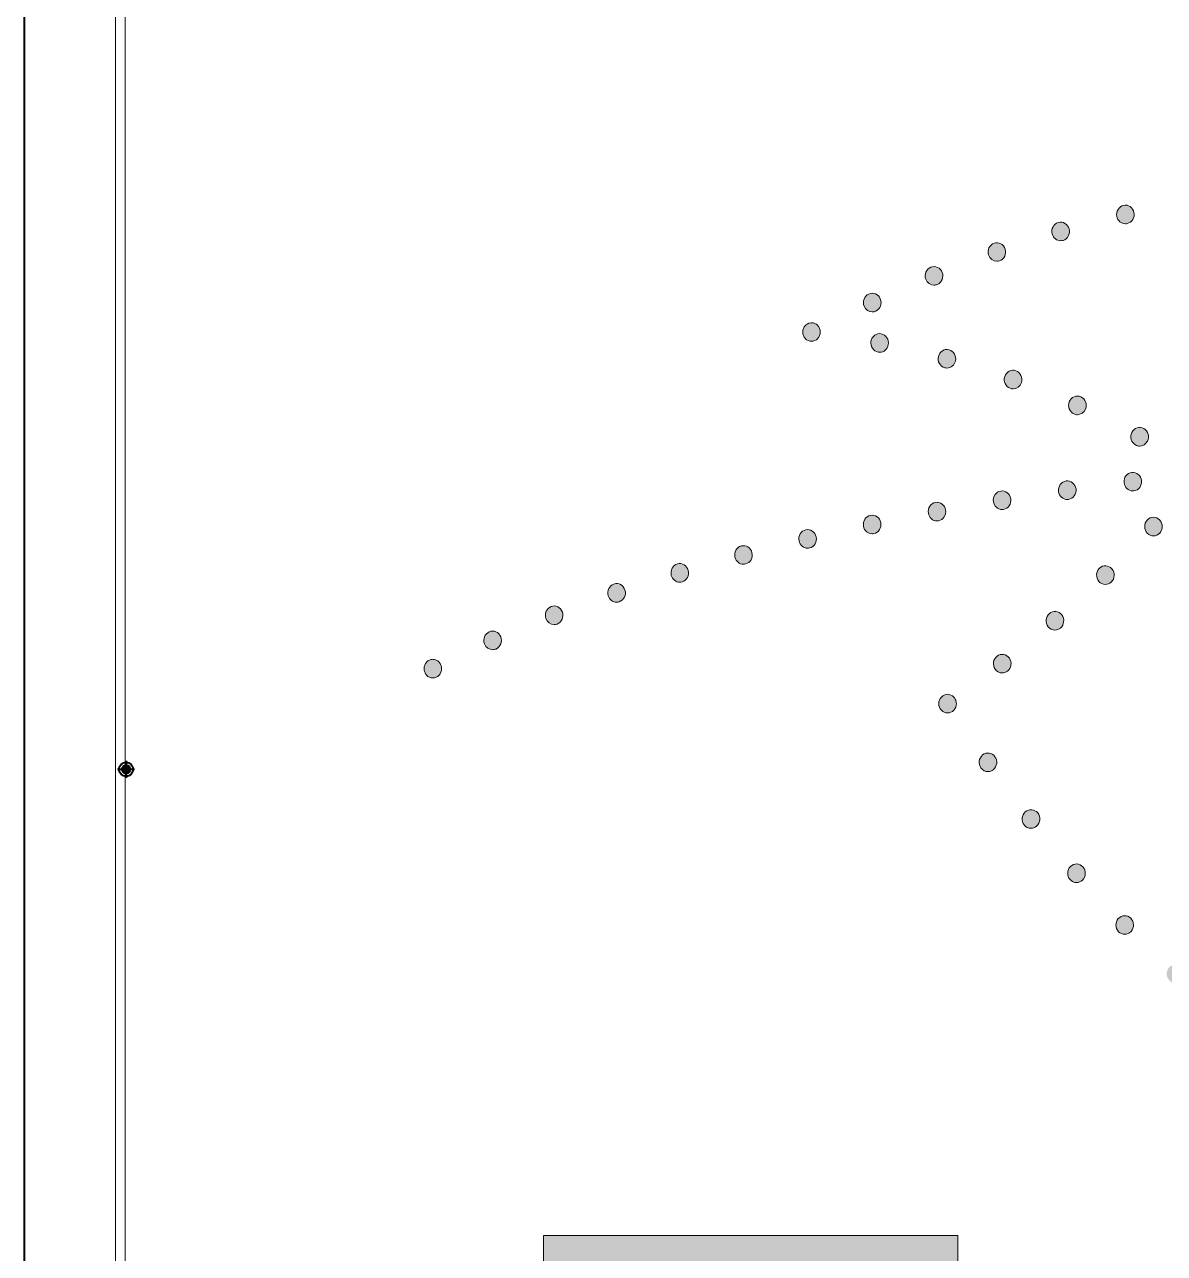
# Model space of a CAD drawing. Header units: millimetres. Extents: x -23 to 921, y -166 to 800.
# Drawn here: x -22.8 to 263.2, y 182.9 to 491.3 of the extents above; entities that cross this region are included whole.
import ezdxf

# ---------------------------------------------------------------- set-up
doc = ezdxf.new("R2010")
doc.units = ezdxf.units.MM
doc.header["$MEASUREMENT"] = 0
doc.layers.add('Layer 1', color=7, linetype='Continuous', lineweight=0)

# ---------------------------------------------------------------- blocks, each defined once
blk = doc.blocks.new('Block_0')
at = {"layer": 'Layer 1', "true_color": 0x1d1d1b, "transparency": 33554687}
h = blk.add_hatch(color=250, dxfattribs=at)
h.dxf.hatch_style = 2
edge = h.paths.add_edge_path()
edge.add_spline(control_points=[(301.04, 450.05), (301.01, 451.34), (301.98, 452.41), (303.2, 452.43), (304.42, 452.46), (305.43, 451.44), (305.45, 450.15), (305.48, 448.86), (304.51, 447.8), (303.29, 447.77), (303.29, 447.77), (303.25, 447.77), (303.25, 447.77), (302.05, 447.77), (301.07, 448.78), (301.04, 450.05)], knot_values=[0, 0, 0, 0, 1, 1, 1, 2, 2, 2, 3, 3, 3, 4, 4, 4, 5, 5, 5, 5], degree=3, periodic=0)
edge.add_line((301.04, 450.05), (301.04, 450.05))
edge = h.paths.add_edge_path()
edge.add_spline(control_points=[(319.87, 447.48), (318.65, 447.55), (317.72, 448.65), (317.79, 449.94), (317.85, 451.23), (318.89, 452.21), (320.11, 452.14), (321.33, 452.07), (322.26, 450.97), (322.19, 449.69), (322.13, 448.45), (321.15, 447.48), (319.99, 447.48), (319.95, 447.48), (319.91, 447.48), (319.87, 447.48)], knot_values=[0, 0, 0, 0, 1, 1, 1, 2, 2, 2, 3, 3, 3, 4, 4, 4, 5, 5, 5, 5], degree=3, periodic=0)
edge.add_line((319.87, 447.48), (319.87, 447.48))
edge = h.paths.add_edge_path()
edge.add_spline(control_points=[(284.33, 448.89), (284.22, 450.17), (285.11, 451.31), (286.33, 451.42), (287.54, 451.54), (288.61, 450.6), (288.72, 449.32), (288.84, 448.03), (287.94, 446.9), (286.73, 446.78), (286.66, 446.78), (286.59, 446.77), (286.53, 446.77), (285.4, 446.77), (284.43, 447.68), (284.33, 448.89)], knot_values=[0, 0, 0, 0, 1, 1, 1, 2, 2, 2, 3, 3, 3, 4, 4, 4, 5, 5, 5, 5], degree=3, periodic=0)
edge.add_line((284.33, 448.89), (284.33, 448.89))
edge = h.paths.add_edge_path()
edge.add_spline(control_points=[(336.36, 445.85), (335.16, 446.02), (334.31, 447.19), (334.47, 448.47), (334.64, 449.75), (335.75, 450.64), (336.95, 450.47), (338.16, 450.29), (339.01, 449.12), (338.85, 447.84), (338.7, 446.67), (337.75, 445.82), (336.66, 445.82), (336.56, 445.82), (336.46, 445.83), (336.36, 445.85)], knot_values=[0, 0, 0, 0, 1, 1, 1, 2, 2, 2, 3, 3, 3, 4, 4, 4, 5, 5, 5, 5], degree=3, periodic=0)
edge.add_line((336.36, 445.85), (336.36, 445.85))
edge = h.paths.add_edge_path()
edge.add_spline(control_points=[(267.73, 446.55), (267.54, 447.83), (268.36, 449.02), (269.56, 449.22), (270.77, 449.42), (271.9, 448.55), (272.09, 447.28), (272.28, 446.01), (271.46, 444.81), (270.25, 444.61), (270.13, 444.59), (270.02, 444.59), (269.9, 444.59), (268.84, 444.59), (267.9, 445.41), (267.73, 446.55)], knot_values=[0, 0, 0, 0, 1, 1, 1, 2, 2, 2, 3, 3, 3, 4, 4, 4, 5, 5, 5, 5], degree=3, periodic=0)
edge.add_line((267.73, 446.55), (267.73, 446.55))
edge = h.paths.add_edge_path()
edge.add_spline(control_points=[(352.66, 442.78), (351.48, 443.06), (350.72, 444.3), (350.99, 445.56), (351.25, 446.82), (352.43, 447.61), (353.62, 447.33), (354.82, 447.05), (355.56, 445.8), (355.3, 444.54), (355.07, 443.46), (354.16, 442.72), (353.15, 442.72), (352.99, 442.72), (352.83, 442.74), (352.66, 442.78)], knot_values=[0, 0, 0, 0, 1, 1, 1, 2, 2, 2, 3, 3, 3, 4, 4, 4, 5, 5, 5, 5], degree=3, periodic=0)
edge.add_line((352.66, 442.78), (352.66, 442.78))
edge = h.paths.add_edge_path()
edge.add_spline(control_points=[(251.29, 443.14), (251.03, 444.4), (251.79, 445.65), (252.98, 445.92), (254.17, 446.2), (255.34, 445.4), (255.6, 444.14), (255.87, 442.88), (255.11, 441.64), (253.92, 441.36), (253.76, 441.33), (253.61, 441.31), (253.45, 441.31), (252.43, 441.31), (251.52, 442.06), (251.29, 443.14)], knot_values=[0, 0, 0, 0, 1, 1, 1, 2, 2, 2, 3, 3, 3, 4, 4, 4, 5, 5, 5, 5], degree=3, periodic=0)
edge.add_line((251.29, 443.14), (251.29, 443.14))
edge = h.paths.add_edge_path()
edge.add_spline(control_points=[(368.64, 438.22), (367.48, 438.61), (366.84, 439.92), (367.21, 441.15), (367.58, 442.38), (368.82, 443.05), (369.98, 442.67), (371.14, 442.27), (371.78, 440.96), (371.41, 439.73), (371.11, 438.74), (370.25, 438.11), (369.31, 438.11), (369.09, 438.11), (368.86, 438.15), (368.64, 438.22)], knot_values=[0, 0, 0, 0, 1, 1, 1, 2, 2, 2, 3, 3, 3, 4, 4, 4, 5, 5, 5, 5], degree=3, periodic=0)
edge.add_line((368.64, 438.22), (368.64, 438.22))
edge = h.paths.add_edge_path()
edge.add_spline(control_points=[(235.07, 438.75), (234.75, 439.99), (235.43, 441.28), (236.61, 441.62), (237.78, 441.97), (239, 441.24), (239.32, 440), (239.65, 438.76), (238.96, 437.47), (237.79, 437.13), (237.59, 437.07), (237.39, 437.04), (237.2, 437.04), (236.23, 437.04), (235.34, 437.72), (235.07, 438.75)], knot_values=[0, 0, 0, 0, 1, 1, 1, 2, 2, 2, 3, 3, 3, 4, 4, 4, 5, 5, 5, 5], degree=3, periodic=0)
edge.add_line((235.07, 438.75), (235.07, 438.75))
edge = h.paths.add_edge_path()
edge.add_spline(control_points=[(384.15, 432.14), (383.03, 432.65), (382.5, 434.02), (382.98, 435.2), (383.46, 436.39), (384.75, 436.94), (385.88, 436.43), (387, 435.93), (387.52, 434.56), (387.04, 433.38), (386.68, 432.49), (385.87, 431.96), (385.01, 431.96), (384.72, 431.96), (384.43, 432.02), (384.15, 432.14)], knot_values=[0, 0, 0, 0, 1, 1, 1, 2, 2, 2, 3, 3, 3, 4, 4, 4, 5, 5, 5, 5], degree=3, periodic=0)
edge.add_line((384.15, 432.14), (384.15, 432.14))
edge = h.paths.add_edge_path()
edge.add_spline(control_points=[(219.08, 433.48), (218.7, 434.7), (219.32, 436.02), (220.48, 436.42), (221.64, 436.83), (222.89, 436.17), (223.27, 434.95), (223.66, 433.72), (223.03, 432.4), (221.88, 432), (221.64, 431.92), (221.41, 431.88), (221.18, 431.88), (220.25, 431.88), (219.39, 432.5), (219.08, 433.48)], knot_values=[0, 0, 0, 0, 1, 1, 1, 2, 2, 2, 3, 3, 3, 4, 4, 4, 5, 5, 5, 5], degree=3, periodic=0)
edge.add_line((219.08, 433.48), (219.08, 433.48))
edge = h.paths.add_edge_path()
edge.add_spline(control_points=[(203.35, 427.39), (202.92, 428.6), (203.48, 429.95), (204.62, 430.41), (205.76, 430.87), (207.04, 430.27), (207.47, 429.07), (207.91, 427.87), (207.34, 426.52), (206.21, 426.06), (205.95, 425.95), (205.68, 425.9), (205.42, 425.9), (204.53, 425.9), (203.69, 426.47), (203.35, 427.39)], knot_values=[0, 0, 0, 0, 1, 1, 1, 2, 2, 2, 3, 3, 3, 4, 4, 4, 5, 5, 5, 5], degree=3, periodic=0)
edge.add_line((203.35, 427.39), (203.35, 427.39))
edge = h.paths.add_edge_path()
edge.add_spline(control_points=[(399.02, 424.52), (397.95, 425.14), (397.56, 426.56), (398.14, 427.69), (398.73, 428.82), (400.07, 429.23), (401.14, 428.61), (402.21, 427.99), (402.6, 426.57), (402.01, 425.44), (401.61, 424.67), (400.86, 424.23), (400.08, 424.23), (399.72, 424.23), (399.35, 424.33), (399.02, 424.52)], knot_values=[0, 0, 0, 0, 1, 1, 1, 2, 2, 2, 3, 3, 3, 4, 4, 4, 5, 5, 5, 5], degree=3, periodic=0)
edge.add_line((399.02, 424.52), (399.02, 424.52))
edge = h.paths.add_edge_path()
edge.add_spline(control_points=[(187.89, 420.59), (187.41, 421.77), (187.92, 423.15), (189.04, 423.66), (190.16, 424.17), (191.46, 423.63), (191.94, 422.45), (192.43, 421.27), (191.91, 419.9), (190.8, 419.38), (190.51, 419.25), (190.21, 419.19), (189.92, 419.19), (189.07, 419.19), (188.26, 419.71), (187.89, 420.59)], knot_values=[0, 0, 0, 0, 1, 1, 1, 2, 2, 2, 3, 3, 3, 4, 4, 4, 5, 5, 5, 5], degree=3, periodic=0)
edge.add_line((187.89, 420.59), (187.89, 420.59))
edge = h.paths.add_edge_path()
edge.add_spline(control_points=[(413.03, 415.31), (412.03, 416.06), (411.79, 417.51), (412.5, 418.56), (413.2, 419.62), (414.57, 419.87), (415.57, 419.13), (416.57, 418.39), (416.81, 416.93), (416.1, 415.88), (415.67, 415.23), (414.99, 414.89), (414.3, 414.89), (413.86, 414.89), (413.42, 415.03), (413.03, 415.31)], knot_values=[0, 0, 0, 0, 1, 1, 1, 2, 2, 2, 3, 3, 3, 4, 4, 4, 5, 5, 5, 5], degree=3, periodic=0)
edge.add_line((413.03, 415.31), (413.03, 415.31))
h = blk.add_hatch(color=250, dxfattribs=at)
h.dxf.hatch_style = 2
edge = h.paths.add_edge_path()
edge.add_spline(control_points=[(174.67, 411.81), (174.09, 411.81), (173.52, 412.06), (173.11, 412.49), (173.01, 412.6), (172.92, 412.72), (172.84, 412.85), (172.76, 412.97), (172.69, 413.11), (172.64, 413.25), (172.58, 413.39), (172.54, 413.53), (172.51, 413.68), (172.48, 413.83), (172.47, 413.99), (172.47, 414.14), (172.47, 414.29), (172.48, 414.44), (172.51, 414.6), (172.54, 414.74), (172.58, 414.89), (172.64, 415.03), (172.69, 415.17), (172.76, 415.31), (172.84, 415.43), (172.92, 415.56), (173.01, 415.68), (173.11, 415.79), (173.63, 416.33), (174.39, 416.58), (175.1, 416.43), (175.25, 416.4), (175.38, 416.35), (175.52, 416.29), (175.65, 416.24), (175.78, 416.16), (175.9, 416.08), (176.02, 415.99), (176.13, 415.89), (176.23, 415.79), (176.34, 415.68), (176.43, 415.56), (176.51, 415.43), (176.59, 415.31), (176.66, 415.17), (176.71, 415.03), (176.77, 414.89), (176.81, 414.74), (176.84, 414.6), (176.87, 414.44), (176.88, 414.29), (176.88, 414.14), (176.88, 413.99), (176.87, 413.83), (176.84, 413.68), (176.81, 413.53), (176.77, 413.39), (176.71, 413.25), (176.66, 413.11), (176.59, 412.97), (176.51, 412.85), (176.43, 412.72), (176.34, 412.6), (176.23, 412.49), (175.82, 412.06), (175.25, 411.81), (174.67, 411.81)], knot_values=[0, 0, 0, 0, 1, 1, 1, 2, 2, 2, 3, 3, 3, 4, 4, 4, 5, 5, 5, 6, 6, 6, 7, 7, 7, 8, 8, 8, 9, 9, 9, 10, 10, 10, 11, 11, 11, 12, 12, 12, 13, 13, 13, 14, 14, 14, 15, 15, 15, 16, 16, 16, 17, 17, 17, 18, 18, 18, 19, 19, 19, 20, 20, 20, 21, 21, 21, 22, 22, 22, 22], degree=3, periodic=0)
edge.add_line((174.67, 411.81), (174.67, 411.81))
h = blk.add_hatch(color=250, dxfattribs=at)
h.dxf.hatch_style = 2
edge = h.paths.add_edge_path()
edge.add_spline(control_points=[(191.37, 409.1), (190.17, 409.34), (189.38, 410.55), (189.6, 411.82), (189.83, 413.08), (190.98, 413.92), (192.18, 413.69), (193.38, 413.45), (194.17, 412.23), (193.94, 410.96), (193.75, 409.84), (192.82, 409.06), (191.78, 409.06), (191.64, 409.06), (191.5, 409.07), (191.37, 409.1)], knot_values=[0, 0, 0, 0, 1, 1, 1, 2, 2, 2, 3, 3, 3, 4, 4, 4, 5, 5, 5, 5], degree=3, periodic=0)
edge.add_line((191.37, 409.1), (191.37, 409.1))
edge = h.paths.add_edge_path()
edge.add_spline(control_points=[(208.11, 405.17), (206.93, 405.49), (206.22, 406.77), (206.52, 408.01), (206.83, 409.26), (208.03, 410.01), (209.21, 409.69), (210.39, 409.36), (211.1, 408.09), (210.79, 406.84), (210.54, 405.79), (209.64, 405.1), (208.66, 405.1), (208.48, 405.1), (208.29, 405.12), (208.11, 405.17)], knot_values=[0, 0, 0, 0, 1, 1, 1, 2, 2, 2, 3, 3, 3, 4, 4, 4, 5, 5, 5, 5], degree=3, periodic=0)
edge.add_line((208.11, 405.17), (208.11, 405.17))
edge = h.paths.add_edge_path()
edge.add_spline(control_points=[(224.53, 400.01), (223.38, 400.42), (222.76, 401.75), (223.15, 402.97), (223.54, 404.19), (224.79, 404.84), (225.94, 404.43), (227.1, 404.02), (227.72, 402.7), (227.33, 401.48), (227.02, 400.5), (226.16, 399.89), (225.24, 399.89), (225, 399.89), (224.77, 399.93), (224.53, 400.01)], knot_values=[0, 0, 0, 0, 1, 1, 1, 2, 2, 2, 3, 3, 3, 4, 4, 4, 5, 5, 5, 5], degree=3, periodic=0)
edge.add_line((224.53, 400.01), (224.53, 400.01))
edge = h.paths.add_edge_path()
edge.add_spline(control_points=[(240.54, 393.58), (239.42, 394.08), (238.9, 395.45), (239.37, 396.64), (239.85, 397.82), (241.15, 398.37), (242.27, 397.87), (243.39, 397.36), (243.91, 395.99), (243.44, 394.81), (243.08, 393.92), (242.26, 393.39), (241.4, 393.39), (241.12, 393.39), (240.82, 393.45), (240.54, 393.58)], knot_values=[0, 0, 0, 0, 1, 1, 1, 2, 2, 2, 3, 3, 3, 4, 4, 4, 5, 5, 5, 5], degree=3, periodic=0)
edge.add_line((240.54, 393.58), (240.54, 393.58))
edge = h.paths.add_edge_path()
edge.add_spline(control_points=[(255.98, 385.8), (254.9, 386.4), (254.49, 387.82), (255.07, 388.95), (255.64, 390.09), (256.98, 390.52), (258.06, 389.91), (259.13, 389.31), (259.54, 387.89), (258.97, 386.76), (258.57, 385.97), (257.8, 385.52), (257.01, 385.52), (256.66, 385.52), (256.31, 385.61), (255.98, 385.8)], knot_values=[0, 0, 0, 0, 1, 1, 1, 2, 2, 2, 3, 3, 3, 4, 4, 4, 5, 5, 5, 5], degree=3, periodic=0)
edge.add_line((255.98, 385.8), (255.98, 385.8))
h = blk.add_hatch(color=250, dxfattribs=at)
h.dxf.hatch_style = 2
edge = h.paths.add_edge_path()
edge.add_spline(control_points=[(253.11, 376.34), (252.97, 377.62), (253.84, 378.77), (255.06, 378.92), (256.27, 379.06), (257.36, 378.14), (257.5, 376.86), (257.63, 375.58), (256.76, 374.43), (255.55, 374.28), (255.47, 374.27), (255.38, 374.27), (255.3, 374.27), (254.19, 374.27), (253.24, 375.15), (253.11, 376.34)], knot_values=[0, 0, 0, 0, 1, 1, 1, 2, 2, 2, 3, 3, 3, 4, 4, 4, 5, 5, 5, 5], degree=3, periodic=0)
edge.add_line((253.11, 376.34), (253.11, 376.34))
edge = h.paths.add_edge_path()
edge.add_spline(control_points=[(236.68, 374.14), (236.52, 375.41), (237.37, 376.59), (238.58, 376.76), (239.78, 376.93), (240.89, 376.03), (241.06, 374.76), (241.22, 373.48), (240.37, 372.31), (239.17, 372.13), (239.07, 372.12), (238.97, 372.11), (238.87, 372.11), (237.78, 372.11), (236.84, 372.96), (236.68, 374.14)], knot_values=[0, 0, 0, 0, 1, 1, 1, 2, 2, 2, 3, 3, 3, 4, 4, 4, 5, 5, 5, 5], degree=3, periodic=0)
edge.add_line((236.68, 374.14), (236.68, 374.14))
edge = h.paths.add_edge_path()
edge.add_spline(control_points=[(220.31, 371.58), (220.12, 372.85), (220.94, 374.04), (222.15, 374.24), (223.35, 374.44), (224.48, 373.57), (224.67, 372.29), (224.86, 371.02), (224.03, 369.83), (222.83, 369.63), (222.71, 369.61), (222.6, 369.6), (222.49, 369.6), (221.42, 369.6), (220.48, 370.43), (220.31, 371.58)], knot_values=[0, 0, 0, 0, 1, 1, 1, 2, 2, 2, 3, 3, 3, 4, 4, 4, 5, 5, 5, 5], degree=3, periodic=0)
edge.add_line((220.31, 371.58), (220.31, 371.58))
edge = h.paths.add_edge_path()
edge.add_spline(control_points=[(203.99, 368.67), (203.78, 369.93), (204.57, 371.14), (205.78, 371.37), (206.98, 371.59), (208.12, 370.75), (208.33, 369.48), (208.54, 368.21), (207.74, 367), (206.54, 366.78), (206.41, 366.75), (206.28, 366.74), (206.15, 366.74), (205.1, 366.74), (204.17, 367.54), (203.99, 368.67)], knot_values=[0, 0, 0, 0, 1, 1, 1, 2, 2, 2, 3, 3, 3, 4, 4, 4, 5, 5, 5, 5], degree=3, periodic=0)
edge.add_line((203.99, 368.67), (203.99, 368.67))
edge = h.paths.add_edge_path()
edge.add_spline(control_points=[(187.73, 365.39), (187.49, 366.65), (188.27, 367.88), (189.46, 368.13), (190.66, 368.39), (191.82, 367.57), (192.06, 366.3), (192.29, 365.04), (191.52, 363.82), (190.32, 363.56), (190.17, 363.53), (190.03, 363.51), (189.89, 363.51), (188.86, 363.51), (187.94, 364.28), (187.73, 365.39)], knot_values=[0, 0, 0, 0, 1, 1, 1, 2, 2, 2, 3, 3, 3, 4, 4, 4, 5, 5, 5, 5], degree=3, periodic=0)
edge.add_line((187.73, 365.39), (187.73, 365.39))
edge = h.paths.add_edge_path()
edge.add_spline(control_points=[(171.55, 361.72), (171.28, 362.98), (172.03, 364.23), (173.22, 364.51), (174.4, 364.79), (175.58, 364), (175.85, 362.74), (176.12, 361.49), (175.37, 360.24), (174.18, 359.96), (174.02, 359.92), (173.86, 359.9), (173.7, 359.9), (172.69, 359.9), (171.77, 360.64), (171.55, 361.72)], knot_values=[0, 0, 0, 0, 1, 1, 1, 2, 2, 2, 3, 3, 3, 4, 4, 4, 5, 5, 5, 5], degree=3, periodic=0)
edge.add_line((171.55, 361.72), (171.55, 361.72))
edge = h.paths.add_edge_path()
edge.add_spline(control_points=[(155.45, 357.63), (155.16, 358.88), (155.88, 360.15), (157.06, 360.46), (158.24, 360.78), (159.44, 360.02), (159.73, 358.77), (160.03, 357.52), (159.32, 356.25), (158.13, 355.94), (157.95, 355.89), (157.77, 355.87), (157.59, 355.87), (156.61, 355.87), (155.71, 356.57), (155.45, 357.63)], knot_values=[0, 0, 0, 0, 1, 1, 1, 2, 2, 2, 3, 3, 3, 4, 4, 4, 5, 5, 5, 5], degree=3, periodic=0)
edge.add_line((155.45, 357.63), (155.45, 357.63))
edge = h.paths.add_edge_path()
edge.add_spline(control_points=[(139.49, 353.07), (139.15, 354.31), (139.84, 355.6), (141.01, 355.95), (142.18, 356.3), (143.4, 355.58), (143.74, 354.34), (144.07, 353.1), (143.38, 351.81), (142.21, 351.46), (142.01, 351.4), (141.81, 351.37), (141.61, 351.37), (140.65, 351.37), (139.76, 352.05), (139.49, 353.07)], knot_values=[0, 0, 0, 0, 1, 1, 1, 2, 2, 2, 3, 3, 3, 4, 4, 4, 5, 5, 5, 5], degree=3, periodic=0)
edge.add_line((139.49, 353.07), (139.49, 353.07))
edge = h.paths.add_edge_path()
edge.add_spline(control_points=[(123.66, 347.98), (123.29, 349.21), (123.93, 350.52), (125.09, 350.91), (126.25, 351.3), (127.49, 350.62), (127.86, 349.39), (128.23, 348.17), (127.59, 346.86), (126.43, 346.46), (126.2, 346.39), (125.98, 346.35), (125.76, 346.35), (124.82, 346.35), (123.95, 346.99), (123.66, 347.98)], knot_values=[0, 0, 0, 0, 1, 1, 1, 2, 2, 2, 3, 3, 3, 4, 4, 4, 5, 5, 5, 5], degree=3, periodic=0)
edge.add_line((123.66, 347.98), (123.66, 347.98))
edge = h.paths.add_edge_path()
edge.add_spline(control_points=[(108, 342.27), (107.59, 343.48), (108.18, 344.82), (109.32, 345.26), (110.47, 345.7), (111.74, 345.07), (112.15, 343.86), (112.57, 342.65), (111.97, 341.31), (110.83, 340.87), (110.58, 340.78), (110.32, 340.73), (110.07, 340.73), (109.17, 340.73), (108.32, 341.32), (108, 342.27)], knot_values=[0, 0, 0, 0, 1, 1, 1, 2, 2, 2, 3, 3, 3, 4, 4, 4, 5, 5, 5, 5], degree=3, periodic=0)
edge.add_line((108, 342.27), (108, 342.27))
edge = h.paths.add_edge_path()
edge.add_spline(control_points=[(92.6, 335.87), (92.14, 337.06), (92.67, 338.42), (93.8, 338.91), (94.92, 339.41), (96.21, 338.84), (96.68, 337.65), (97.15, 336.46), (96.61, 335.1), (95.49, 334.6), (95.21, 334.48), (94.93, 334.43), (94.64, 334.43), (93.78, 334.43), (92.96, 334.97), (92.6, 335.87)], knot_values=[0, 0, 0, 0, 1, 1, 1, 2, 2, 2, 3, 3, 3, 4, 4, 4, 5, 5, 5, 5], degree=3, periodic=0)
edge.add_line((92.6, 335.87), (92.6, 335.87))
h = blk.add_hatch(color=250, dxfattribs=at)
h.dxf.hatch_style = 2
edge = h.paths.add_edge_path()
edge.add_spline(control_points=[(258.95, 363.66), (258.08, 364.57), (258.07, 366.04), (258.93, 366.96), (259.78, 367.88), (261.18, 367.89), (262.04, 366.98), (262.91, 366.08), (262.92, 364.6), (262.07, 363.68), (261.63, 363.22), (261.07, 362.99), (260.5, 362.99), (259.94, 362.99), (259.38, 363.21), (258.95, 363.66)], knot_values=[0, 0, 0, 0, 1, 1, 1, 2, 2, 2, 3, 3, 3, 4, 4, 4, 5, 5, 5, 5], degree=3, periodic=0)
edge.add_line((258.95, 363.66), (258.95, 363.66))
edge = h.paths.add_edge_path()
edge.add_spline(control_points=[(246.79, 351.58), (245.98, 352.54), (246.05, 354.01), (246.95, 354.88), (247.86, 355.74), (249.25, 355.66), (250.07, 354.71), (250.89, 353.75), (250.81, 352.28), (249.91, 351.41), (249.49, 351.01), (248.96, 350.81), (248.43, 350.81), (247.83, 350.81), (247.23, 351.07), (246.79, 351.58)], knot_values=[0, 0, 0, 0, 1, 1, 1, 2, 2, 2, 3, 3, 3, 4, 4, 4, 5, 5, 5, 5], degree=3, periodic=0)
edge.add_line((246.79, 351.58), (246.79, 351.58))
edge = h.paths.add_edge_path()
edge.add_spline(control_points=[(234.04, 340.2), (233.27, 341.21), (233.42, 342.68), (234.37, 343.49), (235.31, 344.3), (236.7, 344.14), (237.47, 343.15), (238.24, 342.15), (238.09, 340.68), (237.15, 339.87), (236.74, 339.52), (236.25, 339.34), (235.76, 339.34), (235.12, 339.34), (234.48, 339.64), (234.04, 340.2)], knot_values=[0, 0, 0, 0, 1, 1, 1, 2, 2, 2, 3, 3, 3, 4, 4, 4, 5, 5, 5, 5], degree=3, periodic=0)
edge.add_line((234.04, 340.2), (234.04, 340.2))
edge = h.paths.add_edge_path()
edge.add_spline(control_points=[(220.76, 329.54), (220.04, 330.58), (220.25, 332.04), (221.24, 332.8), (222.22, 333.56), (223.6, 333.33), (224.32, 332.29), (225.04, 331.25), (224.83, 329.79), (223.84, 329.03), (223.45, 328.73), (222.99, 328.59), (222.54, 328.59), (221.86, 328.59), (221.19, 328.92), (220.76, 329.54)], knot_values=[0, 0, 0, 0, 1, 1, 1, 2, 2, 2, 3, 3, 3, 4, 4, 4, 5, 5, 5, 5], degree=3, periodic=0)
edge.add_line((220.76, 329.54), (220.76, 329.54))
h = blk.add_hatch(color=250, dxfattribs=at)
h.dxf.hatch_style = 2
edge = h.paths.add_edge_path()
edge.add_spline(control_points=[(79.63, 327.35), (79.48, 327.35), (79.34, 327.36), (79.2, 327.39), (79.06, 327.42), (78.92, 327.47), (78.78, 327.53), (78.65, 327.59), (78.52, 327.66), (78.4, 327.74), (78.28, 327.83), (78.17, 327.93), (78.07, 328.04), (77.97, 328.14), (77.87, 328.26), (77.79, 328.39), (77.71, 328.51), (77.65, 328.65), (77.59, 328.79), (77.53, 328.93), (77.49, 329.08), (77.46, 329.23), (77.44, 329.38), (77.42, 329.53), (77.42, 329.68), (77.42, 329.83), (77.44, 329.99), (77.46, 330.14), (77.49, 330.29), (77.53, 330.43), (77.59, 330.57), (77.65, 330.72), (77.71, 330.85), (77.79, 330.98), (77.87, 331.1), (77.97, 331.22), (78.07, 331.33), (78.17, 331.44), (78.28, 331.54), (78.4, 331.62), (78.52, 331.71), (78.65, 331.78), (78.78, 331.84), (78.92, 331.89), (79.06, 331.94), (79.2, 331.97), (79.48, 332.03), (79.77, 332.03), (80.06, 331.97), (80.2, 331.94), (80.34, 331.89), (80.47, 331.84), (80.6, 331.78), (80.73, 331.71), (80.85, 331.62), (80.97, 331.54), (81.08, 331.44), (81.19, 331.33), (81.29, 331.22), (81.38, 331.1), (81.46, 330.98), (81.54, 330.85), (81.61, 330.72), (81.67, 330.57), (81.72, 330.43), (81.76, 330.29), (81.79, 330.14), (81.82, 329.99), (81.84, 329.83), (81.84, 329.68), (81.84, 329.07), (81.6, 328.47), (81.19, 328.04), (81.08, 327.93), (80.97, 327.83), (80.85, 327.74), (80.73, 327.66), (80.6, 327.59), (80.47, 327.53), (80.34, 327.47), (80.2, 327.42), (80.06, 327.39), (79.92, 327.36), (79.77, 327.35), (79.63, 327.35)], knot_values=[0, 0, 0, 0, 1, 1, 1, 2, 2, 2, 3, 3, 3, 4, 4, 4, 5, 5, 5, 6, 6, 6, 7, 7, 7, 8, 8, 8, 9, 9, 9, 10, 10, 10, 11, 11, 11, 12, 12, 12, 13, 13, 13, 14, 14, 14, 15, 15, 15, 16, 16, 16, 17, 17, 17, 18, 18, 18, 19, 19, 19, 20, 20, 20, 21, 21, 21, 22, 22, 22, 23, 23, 23, 24, 24, 24, 25, 25, 25, 26, 26, 26, 27, 27, 27, 28, 28, 28, 28], degree=3, periodic=0)
edge.add_line((79.63, 327.35), (79.63, 327.35))
h = blk.add_hatch(color=250, dxfattribs=at)
h.dxf.hatch_style = 2
edge = h.paths.add_edge_path()
edge.add_spline(control_points=[(208.82, 318.56), (208.24, 318.56), (207.67, 318.82), (207.26, 319.25), (206.85, 319.68), (206.61, 320.28), (206.61, 320.9), (206.61, 321.05), (206.62, 321.2), (206.65, 321.35), (206.68, 321.5), (206.72, 321.65), (206.78, 321.79), (206.83, 321.93), (206.9, 322.06), (206.98, 322.19), (207.06, 322.32), (207.15, 322.44), (207.26, 322.55), (207.67, 322.98), (208.24, 323.23), (208.82, 323.23), (209.4, 323.23), (209.97, 322.98), (210.38, 322.55), (210.48, 322.44), (210.57, 322.32), (210.65, 322.19), (210.73, 322.06), (210.8, 321.93), (210.85, 321.79), (210.91, 321.65), (210.95, 321.5), (210.98, 321.35), (211.01, 321.2), (211.02, 321.05), (211.02, 320.9), (211.02, 320.28), (210.79, 319.68), (210.38, 319.25), (209.97, 318.82), (209.4, 318.56), (208.82, 318.56)], knot_values=[0, 0, 0, 0, 1, 1, 1, 2, 2, 2, 3, 3, 3, 4, 4, 4, 5, 5, 5, 6, 6, 6, 7, 7, 7, 8, 8, 8, 9, 9, 9, 10, 10, 10, 11, 11, 11, 12, 12, 12, 13, 13, 13, 14, 14, 14, 14], degree=3, periodic=0)
edge.add_line((208.82, 318.56), (208.82, 318.56))
h = blk.add_hatch(color=250, dxfattribs=at)
h.dxf.hatch_style = 2
edge = h.paths.add_edge_path()
edge.add_spline(control_points=[(217.2, 304.75), (216.47, 305.78), (216.65, 307.24), (217.62, 308.02), (218.59, 308.8), (219.97, 308.6), (220.71, 307.58), (221.45, 306.56), (221.27, 305.1), (220.3, 304.31), (219.9, 303.99), (219.43, 303.83), (218.96, 303.83), (218.3, 303.83), (217.64, 304.15), (217.2, 304.75)], knot_values=[0, 0, 0, 0, 1, 1, 1, 2, 2, 2, 3, 3, 3, 4, 4, 4, 5, 5, 5, 5], degree=3, periodic=0)
edge.add_line((217.2, 304.75), (217.2, 304.75))
edge = h.paths.add_edge_path()
edge.add_spline(control_points=[(228.05, 290.45), (227.27, 291.44), (227.38, 292.91), (228.32, 293.74), (229.25, 294.57), (230.64, 294.44), (231.43, 293.46), (232.21, 292.47), (232.09, 291), (231.16, 290.17), (230.75, 289.8), (230.24, 289.62), (229.74, 289.62), (229.11, 289.62), (228.49, 289.91), (228.05, 290.45)], knot_values=[0, 0, 0, 0, 1, 1, 1, 2, 2, 2, 3, 3, 3, 4, 4, 4, 5, 5, 5, 5], degree=3, periodic=0)
edge.add_line((228.05, 290.45), (228.05, 290.45))
edge = h.paths.add_edge_path()
edge.add_spline(control_points=[(239.56, 276.73), (238.73, 277.67), (238.78, 279.15), (239.67, 280.03), (240.56, 280.91), (241.95, 280.86), (242.79, 279.92), (243.62, 278.97), (243.57, 277.5), (242.68, 276.62), (242.25, 276.2), (241.71, 275.99), (241.17, 275.99), (240.58, 275.99), (239.99, 276.24), (239.56, 276.73)], knot_values=[0, 0, 0, 0, 1, 1, 1, 2, 2, 2, 3, 3, 3, 4, 4, 4, 5, 5, 5, 5], degree=3, periodic=0)
edge.add_line((239.56, 276.73), (239.56, 276.73))
edge = h.paths.add_edge_path()
edge.add_spline(control_points=[(251.74, 263.67), (250.86, 264.56), (250.83, 266.04), (251.67, 266.96), (252.52, 267.89), (253.92, 267.92), (254.79, 267.03), (255.68, 266.14), (255.7, 264.66), (254.86, 263.73), (254.42, 263.25), (253.85, 263.01), (253.27, 263.01), (252.72, 263.01), (252.16, 263.23), (251.74, 263.67)], knot_values=[0, 0, 0, 0, 1, 1, 1, 2, 2, 2, 3, 3, 3, 4, 4, 4, 5, 5, 5, 5], degree=3, periodic=0)
edge.add_line((251.74, 263.67), (251.74, 263.67))
edge = h.paths.add_edge_path()
edge.add_spline(control_points=[(264.59, 251.33), (263.67, 252.17), (263.56, 253.64), (264.35, 254.62), (265.14, 255.6), (266.54, 255.71), (267.46, 254.88), (268.39, 254.04), (268.5, 252.57), (267.71, 251.59), (267.27, 251.05), (266.65, 250.77), (266.03, 250.77), (265.52, 250.77), (265.01, 250.96), (264.59, 251.33)], knot_values=[0, 0, 0, 0, 1, 1, 1, 2, 2, 2, 3, 3, 3, 4, 4, 4, 5, 5, 5, 5], degree=3, periodic=0)
edge.add_line((264.59, 251.33), (264.59, 251.33))
edge = h.paths.add_edge_path()
edge.add_spline(control_points=[(278.14, 239.83), (277.16, 240.61), (276.97, 242.07), (277.7, 243.1), (278.44, 244.13), (279.82, 244.33), (280.79, 243.56), (281.77, 242.78), (281.96, 241.32), (281.23, 240.3), (280.8, 239.69), (280.14, 239.37), (279.46, 239.37), (279, 239.37), (278.54, 239.52), (278.14, 239.83)], knot_values=[0, 0, 0, 0, 1, 1, 1, 2, 2, 2, 3, 3, 3, 4, 4, 4, 5, 5, 5, 5], degree=3, periodic=0)
edge.add_line((278.14, 239.83), (278.14, 239.83))
edge = h.paths.add_edge_path()
edge.add_spline(control_points=[(292.39, 229.3), (291.37, 230), (291.07, 231.44), (291.74, 232.52), (292.4, 233.6), (293.76, 233.91), (294.79, 233.21), (295.81, 232.51), (296.1, 231.06), (295.44, 229.98), (295.02, 229.3), (294.31, 228.92), (293.59, 228.92), (293.18, 228.92), (292.76, 229.04), (292.39, 229.3)], knot_values=[0, 0, 0, 0, 1, 1, 1, 2, 2, 2, 3, 3, 3, 4, 4, 4, 5, 5, 5, 5], degree=3, periodic=0)
edge.add_line((292.39, 229.3), (292.39, 229.3))
edge = h.paths.add_edge_path()
edge.add_spline(control_points=[(307.38, 219.91), (306.3, 220.52), (305.9, 221.93), (306.47, 223.07), (307.05, 224.2), (308.38, 224.63), (309.46, 224.02), (310.53, 223.41), (310.94, 222), (310.36, 220.87), (309.96, 220.08), (309.2, 219.63), (308.41, 219.63), (308.06, 219.63), (307.71, 219.72), (307.38, 219.91)], knot_values=[0, 0, 0, 0, 1, 1, 1, 2, 2, 2, 3, 3, 3, 4, 4, 4, 5, 5, 5, 5], degree=3, periodic=0)
edge.add_line((307.38, 219.91), (307.38, 219.91))
at = {"layer": 'Layer 1'}
blk.add_lwpolyline([(0, 608.82), (855.82, 608.82), (855.82, 0), (0, 0)], close=True, dxfattribs=at)
for points, knots in [([(251.29, 443.14), (251.03, 444.4), (251.79, 445.65), (252.98, 445.92), (254.17, 446.2), (255.34, 445.4), (255.6, 444.14), (255.87, 442.88), (255.11, 441.64), (253.92, 441.36), (253.76, 441.33), (253.61, 441.31), (253.45, 441.31), (252.43, 441.31), (251.52, 442.06), (251.29, 443.14)], [0, 0, 0, 0, 1, 1, 1, 2, 2, 2, 3, 3, 3, 4, 4, 4, 5, 5, 5, 5]), ([(235.07, 438.75), (234.75, 439.99), (235.43, 441.28), (236.61, 441.62), (237.78, 441.97), (239, 441.24), (239.32, 440), (239.65, 438.76), (238.96, 437.47), (237.79, 437.13), (237.59, 437.07), (237.39, 437.04), (237.2, 437.04), (236.23, 437.04), (235.34, 437.72), (235.07, 438.75)], [0, 0, 0, 0, 1, 1, 1, 2, 2, 2, 3, 3, 3, 4, 4, 4, 5, 5, 5, 5]), ([(219.08, 433.48), (218.7, 434.7), (219.32, 436.02), (220.48, 436.42), (221.64, 436.83), (222.89, 436.17), (223.27, 434.95), (223.66, 433.72), (223.03, 432.4), (221.88, 432), (221.64, 431.92), (221.41, 431.88), (221.18, 431.88), (220.25, 431.88), (219.39, 432.5), (219.08, 433.48)], [0, 0, 0, 0, 1, 1, 1, 2, 2, 2, 3, 3, 3, 4, 4, 4, 5, 5, 5, 5]), ([(203.35, 427.39), (202.92, 428.6), (203.48, 429.95), (204.62, 430.41), (205.76, 430.87), (207.04, 430.27), (207.47, 429.07), (207.91, 427.87), (207.34, 426.52), (206.21, 426.06), (205.95, 425.95), (205.68, 425.9), (205.42, 425.9), (204.53, 425.9), (203.69, 426.47), (203.35, 427.39)], [0, 0, 0, 0, 1, 1, 1, 2, 2, 2, 3, 3, 3, 4, 4, 4, 5, 5, 5, 5]), ([(187.89, 420.59), (187.41, 421.77), (187.92, 423.15), (189.04, 423.66), (190.16, 424.17), (191.46, 423.63), (191.94, 422.45), (192.43, 421.27), (191.91, 419.9), (190.8, 419.38), (190.51, 419.25), (190.21, 419.19), (189.92, 419.19), (189.07, 419.19), (188.26, 419.71), (187.89, 420.59)], [0, 0, 0, 0, 1, 1, 1, 2, 2, 2, 3, 3, 3, 4, 4, 4, 5, 5, 5, 5]), ([(174.67, 411.81), (174.09, 411.81), (173.52, 412.06), (173.11, 412.49), (173.01, 412.6), (172.92, 412.72), (172.84, 412.85), (172.76, 412.97), (172.69, 413.11), (172.64, 413.25), (172.58, 413.39), (172.54, 413.53), (172.51, 413.68), (172.48, 413.83), (172.47, 413.99), (172.47, 414.14), (172.47, 414.29), (172.48, 414.44), (172.51, 414.6), (172.54, 414.74), (172.58, 414.89), (172.64, 415.03), (172.69, 415.17), (172.76, 415.31), (172.84, 415.43), (172.92, 415.56), (173.01, 415.68), (173.11, 415.79), (173.63, 416.33), (174.39, 416.58), (175.1, 416.43), (175.25, 416.4), (175.38, 416.35), (175.52, 416.29), (175.65, 416.24), (175.78, 416.16), (175.9, 416.08), (176.02, 415.99), (176.13, 415.89), (176.23, 415.79), (176.34, 415.68), (176.43, 415.56), (176.51, 415.43), (176.59, 415.31), (176.66, 415.17), (176.71, 415.03), (176.77, 414.89), (176.81, 414.74), (176.84, 414.6), (176.87, 414.44), (176.88, 414.29), (176.88, 414.14), (176.88, 413.99), (176.87, 413.83), (176.84, 413.68), (176.81, 413.53), (176.77, 413.39), (176.71, 413.25), (176.66, 413.11), (176.59, 412.97), (176.51, 412.85), (176.43, 412.72), (176.34, 412.6), (176.23, 412.49), (175.82, 412.06), (175.25, 411.81), (174.67, 411.81)], [0, 0, 0, 0, 1, 1, 1, 2, 2, 2, 3, 3, 3, 4, 4, 4, 5, 5, 5, 6, 6, 6, 7, 7, 7, 8, 8, 8, 9, 9, 9, 10, 10, 10, 11, 11, 11, 12, 12, 12, 13, 13, 13, 14, 14, 14, 15, 15, 15, 16, 16, 16, 17, 17, 17, 18, 18, 18, 19, 19, 19, 20, 20, 20, 21, 21, 21, 22, 22, 22, 22]), ([(191.37, 409.1), (190.17, 409.34), (189.38, 410.55), (189.6, 411.82), (189.83, 413.08), (190.98, 413.92), (192.18, 413.69), (193.38, 413.45), (194.17, 412.23), (193.94, 410.96), (193.75, 409.84), (192.82, 409.06), (191.78, 409.06), (191.64, 409.06), (191.5, 409.07), (191.37, 409.1)], [0, 0, 0, 0, 1, 1, 1, 2, 2, 2, 3, 3, 3, 4, 4, 4, 5, 5, 5, 5]), ([(208.11, 405.17), (206.93, 405.49), (206.22, 406.77), (206.52, 408.01), (206.83, 409.26), (208.03, 410.01), (209.21, 409.69), (210.39, 409.36), (211.1, 408.09), (210.79, 406.84), (210.54, 405.79), (209.64, 405.1), (208.66, 405.1), (208.48, 405.1), (208.29, 405.12), (208.11, 405.17)], [0, 0, 0, 0, 1, 1, 1, 2, 2, 2, 3, 3, 3, 4, 4, 4, 5, 5, 5, 5]), ([(224.53, 400.01), (223.38, 400.42), (222.76, 401.75), (223.15, 402.97), (223.54, 404.19), (224.79, 404.84), (225.94, 404.43), (227.1, 404.02), (227.72, 402.7), (227.33, 401.48), (227.02, 400.5), (226.16, 399.89), (225.24, 399.89), (225, 399.89), (224.77, 399.93), (224.53, 400.01)], [0, 0, 0, 0, 1, 1, 1, 2, 2, 2, 3, 3, 3, 4, 4, 4, 5, 5, 5, 5]), ([(240.54, 393.58), (239.42, 394.08), (238.9, 395.45), (239.37, 396.64), (239.85, 397.82), (241.15, 398.37), (242.27, 397.87), (243.39, 397.36), (243.91, 395.99), (243.44, 394.81), (243.08, 393.92), (242.26, 393.39), (241.4, 393.39), (241.12, 393.39), (240.82, 393.45), (240.54, 393.58)], [0, 0, 0, 0, 1, 1, 1, 2, 2, 2, 3, 3, 3, 4, 4, 4, 5, 5, 5, 5]), ([(255.98, 385.8), (254.9, 386.4), (254.49, 387.82), (255.07, 388.95), (255.64, 390.09), (256.98, 390.52), (258.06, 389.91), (259.13, 389.31), (259.54, 387.89), (258.97, 386.76), (258.57, 385.97), (257.8, 385.52), (257.01, 385.52), (256.66, 385.52), (256.31, 385.61), (255.98, 385.8)], [0, 0, 0, 0, 1, 1, 1, 2, 2, 2, 3, 3, 3, 4, 4, 4, 5, 5, 5, 5]), ([(236.68, 374.14), (236.52, 375.41), (237.37, 376.59), (238.58, 376.76), (239.78, 376.93), (240.89, 376.03), (241.06, 374.76), (241.22, 373.48), (240.37, 372.31), (239.17, 372.13), (239.07, 372.12), (238.97, 372.11), (238.87, 372.11), (237.78, 372.11), (236.84, 372.96), (236.68, 374.14)], [0, 0, 0, 0, 1, 1, 1, 2, 2, 2, 3, 3, 3, 4, 4, 4, 5, 5, 5, 5]), ([(253.11, 376.34), (252.97, 377.62), (253.84, 378.77), (255.06, 378.92), (256.27, 379.06), (257.36, 378.14), (257.5, 376.86), (257.63, 375.58), (256.76, 374.43), (255.55, 374.28), (255.47, 374.27), (255.38, 374.27), (255.3, 374.27), (254.19, 374.27), (253.24, 375.15), (253.11, 376.34)], [0, 0, 0, 0, 1, 1, 1, 2, 2, 2, 3, 3, 3, 4, 4, 4, 5, 5, 5, 5]), ([(220.31, 371.58), (220.12, 372.85), (220.94, 374.04), (222.15, 374.24), (223.35, 374.44), (224.48, 373.57), (224.67, 372.29), (224.86, 371.02), (224.03, 369.83), (222.83, 369.63), (222.71, 369.61), (222.6, 369.6), (222.49, 369.6), (221.42, 369.6), (220.48, 370.43), (220.31, 371.58)], [0, 0, 0, 0, 1, 1, 1, 2, 2, 2, 3, 3, 3, 4, 4, 4, 5, 5, 5, 5]), ([(203.99, 368.67), (203.78, 369.93), (204.57, 371.14), (205.78, 371.37), (206.98, 371.59), (208.12, 370.75), (208.33, 369.48), (208.54, 368.21), (207.74, 367), (206.54, 366.78), (206.41, 366.75), (206.28, 366.74), (206.15, 366.74), (205.1, 366.74), (204.17, 367.54), (203.99, 368.67)], [0, 0, 0, 0, 1, 1, 1, 2, 2, 2, 3, 3, 3, 4, 4, 4, 5, 5, 5, 5]), ([(187.73, 365.39), (187.49, 366.65), (188.27, 367.88), (189.46, 368.13), (190.66, 368.39), (191.82, 367.57), (192.06, 366.3), (192.29, 365.04), (191.52, 363.82), (190.32, 363.56), (190.17, 363.53), (190.03, 363.51), (189.89, 363.51), (188.86, 363.51), (187.94, 364.28), (187.73, 365.39)], [0, 0, 0, 0, 1, 1, 1, 2, 2, 2, 3, 3, 3, 4, 4, 4, 5, 5, 5, 5]), ([(258.95, 363.66), (258.08, 364.57), (258.07, 366.04), (258.93, 366.96), (259.78, 367.88), (261.18, 367.89), (262.04, 366.98), (262.91, 366.08), (262.92, 364.6), (262.07, 363.68), (261.63, 363.22), (261.07, 362.99), (260.5, 362.99), (259.94, 362.99), (259.38, 363.21), (258.95, 363.66)], [0, 0, 0, 0, 1, 1, 1, 2, 2, 2, 3, 3, 3, 4, 4, 4, 5, 5, 5, 5]), ([(171.55, 361.72), (171.28, 362.98), (172.03, 364.23), (173.22, 364.51), (174.4, 364.79), (175.58, 364), (175.85, 362.74), (176.12, 361.49), (175.37, 360.24), (174.18, 359.96), (174.02, 359.92), (173.86, 359.9), (173.7, 359.9), (172.69, 359.9), (171.77, 360.64), (171.55, 361.72)], [0, 0, 0, 0, 1, 1, 1, 2, 2, 2, 3, 3, 3, 4, 4, 4, 5, 5, 5, 5]), ([(155.45, 357.63), (155.16, 358.88), (155.88, 360.15), (157.06, 360.46), (158.24, 360.78), (159.44, 360.02), (159.73, 358.77), (160.03, 357.52), (159.32, 356.25), (158.13, 355.94), (157.95, 355.89), (157.77, 355.87), (157.59, 355.87), (156.61, 355.87), (155.71, 356.57), (155.45, 357.63)], [0, 0, 0, 0, 1, 1, 1, 2, 2, 2, 3, 3, 3, 4, 4, 4, 5, 5, 5, 5]), ([(139.49, 353.07), (139.15, 354.31), (139.84, 355.6), (141.01, 355.95), (142.18, 356.3), (143.4, 355.58), (143.74, 354.34), (144.07, 353.1), (143.38, 351.81), (142.21, 351.46), (142.01, 351.4), (141.81, 351.37), (141.61, 351.37), (140.65, 351.37), (139.76, 352.05), (139.49, 353.07)], [0, 0, 0, 0, 1, 1, 1, 2, 2, 2, 3, 3, 3, 4, 4, 4, 5, 5, 5, 5]), ([(246.79, 351.58), (245.98, 352.54), (246.05, 354.01), (246.95, 354.88), (247.86, 355.74), (249.25, 355.66), (250.07, 354.71), (250.89, 353.75), (250.81, 352.28), (249.91, 351.41), (249.49, 351.01), (248.96, 350.81), (248.43, 350.81), (247.83, 350.81), (247.23, 351.07), (246.79, 351.58)], [0, 0, 0, 0, 1, 1, 1, 2, 2, 2, 3, 3, 3, 4, 4, 4, 5, 5, 5, 5]), ([(123.66, 347.98), (123.29, 349.21), (123.93, 350.52), (125.09, 350.91), (126.25, 351.3), (127.49, 350.62), (127.86, 349.39), (128.23, 348.17), (127.59, 346.86), (126.43, 346.46), (126.2, 346.39), (125.98, 346.35), (125.76, 346.35), (124.82, 346.35), (123.95, 346.99), (123.66, 347.98)], [0, 0, 0, 0, 1, 1, 1, 2, 2, 2, 3, 3, 3, 4, 4, 4, 5, 5, 5, 5]), ([(108, 342.27), (107.59, 343.48), (108.18, 344.82), (109.32, 345.26), (110.47, 345.7), (111.74, 345.07), (112.15, 343.86), (112.57, 342.65), (111.97, 341.31), (110.83, 340.87), (110.58, 340.78), (110.32, 340.73), (110.07, 340.73), (109.17, 340.73), (108.32, 341.32), (108, 342.27)], [0, 0, 0, 0, 1, 1, 1, 2, 2, 2, 3, 3, 3, 4, 4, 4, 5, 5, 5, 5]), ([(234.04, 340.2), (233.27, 341.21), (233.42, 342.68), (234.37, 343.49), (235.31, 344.3), (236.7, 344.14), (237.47, 343.15), (238.24, 342.15), (238.09, 340.68), (237.15, 339.87), (236.74, 339.52), (236.25, 339.34), (235.76, 339.34), (235.12, 339.34), (234.48, 339.64), (234.04, 340.2)], [0, 0, 0, 0, 1, 1, 1, 2, 2, 2, 3, 3, 3, 4, 4, 4, 5, 5, 5, 5]), ([(92.6, 335.87), (92.14, 337.06), (92.67, 338.42), (93.8, 338.91), (94.92, 339.41), (96.21, 338.84), (96.68, 337.65), (97.15, 336.46), (96.61, 335.1), (95.49, 334.6), (95.21, 334.48), (94.93, 334.43), (94.64, 334.43), (93.78, 334.43), (92.96, 334.97), (92.6, 335.87)], [0, 0, 0, 0, 1, 1, 1, 2, 2, 2, 3, 3, 3, 4, 4, 4, 5, 5, 5, 5]), ([(220.76, 329.54), (220.04, 330.58), (220.25, 332.04), (221.24, 332.8), (222.22, 333.56), (223.6, 333.33), (224.32, 332.29), (225.04, 331.25), (224.83, 329.79), (223.84, 329.03), (223.45, 328.73), (222.99, 328.59), (222.54, 328.59), (221.86, 328.59), (221.19, 328.92), (220.76, 329.54)], [0, 0, 0, 0, 1, 1, 1, 2, 2, 2, 3, 3, 3, 4, 4, 4, 5, 5, 5, 5]), ([(79.63, 327.35), (79.48, 327.35), (79.34, 327.36), (79.2, 327.39), (79.06, 327.42), (78.92, 327.47), (78.78, 327.53), (78.65, 327.59), (78.52, 327.66), (78.4, 327.74), (78.28, 327.83), (78.17, 327.93), (78.07, 328.04), (77.97, 328.14), (77.87, 328.26), (77.79, 328.39), (77.71, 328.51), (77.65, 328.65), (77.59, 328.79), (77.53, 328.93), (77.49, 329.08), (77.46, 329.23), (77.44, 329.38), (77.42, 329.53), (77.42, 329.68), (77.42, 329.83), (77.44, 329.99), (77.46, 330.14), (77.49, 330.29), (77.53, 330.43), (77.59, 330.57), (77.65, 330.72), (77.71, 330.85), (77.79, 330.98), (77.87, 331.1), (77.97, 331.22), (78.07, 331.33), (78.17, 331.44), (78.28, 331.54), (78.4, 331.62), (78.52, 331.71), (78.65, 331.78), (78.78, 331.84), (78.92, 331.89), (79.06, 331.94), (79.2, 331.97), (79.48, 332.03), (79.77, 332.03), (80.06, 331.97), (80.2, 331.94), (80.34, 331.89), (80.47, 331.84), (80.6, 331.78), (80.73, 331.71), (80.85, 331.62), (80.97, 331.54), (81.08, 331.44), (81.19, 331.33), (81.29, 331.22), (81.38, 331.1), (81.46, 330.98), (81.54, 330.85), (81.61, 330.72), (81.67, 330.57), (81.72, 330.43), (81.76, 330.29), (81.79, 330.14), (81.82, 329.99), (81.84, 329.83), (81.84, 329.68), (81.84, 329.07), (81.6, 328.47), (81.19, 328.04), (81.08, 327.93), (80.97, 327.83), (80.85, 327.74), (80.73, 327.66), (80.6, 327.59), (80.47, 327.53), (80.34, 327.47), (80.2, 327.42), (80.06, 327.39), (79.92, 327.36), (79.77, 327.35), (79.63, 327.35)], [0, 0, 0, 0, 1, 1, 1, 2, 2, 2, 3, 3, 3, 4, 4, 4, 5, 5, 5, 6, 6, 6, 7, 7, 7, 8, 8, 8, 9, 9, 9, 10, 10, 10, 11, 11, 11, 12, 12, 12, 13, 13, 13, 14, 14, 14, 15, 15, 15, 16, 16, 16, 17, 17, 17, 18, 18, 18, 19, 19, 19, 20, 20, 20, 21, 21, 21, 22, 22, 22, 23, 23, 23, 24, 24, 24, 25, 25, 25, 26, 26, 26, 27, 27, 27, 28, 28, 28, 28]), ([(208.82, 318.56), (208.24, 318.56), (207.67, 318.82), (207.26, 319.25), (206.85, 319.68), (206.61, 320.28), (206.61, 320.9), (206.61, 321.05), (206.62, 321.2), (206.65, 321.35), (206.68, 321.5), (206.72, 321.65), (206.78, 321.79), (206.83, 321.93), (206.9, 322.06), (206.98, 322.19), (207.06, 322.32), (207.15, 322.44), (207.26, 322.55), (207.67, 322.98), (208.24, 323.23), (208.82, 323.23), (209.4, 323.23), (209.97, 322.98), (210.38, 322.55), (210.48, 322.44), (210.57, 322.32), (210.65, 322.19), (210.73, 322.06), (210.8, 321.93), (210.85, 321.79), (210.91, 321.65), (210.95, 321.5), (210.98, 321.35), (211.01, 321.2), (211.02, 321.05), (211.02, 320.9), (211.02, 320.28), (210.79, 319.68), (210.38, 319.25), (209.97, 318.82), (209.4, 318.56), (208.82, 318.56)], [0, 0, 0, 0, 1, 1, 1, 2, 2, 2, 3, 3, 3, 4, 4, 4, 5, 5, 5, 6, 6, 6, 7, 7, 7, 8, 8, 8, 9, 9, 9, 10, 10, 10, 11, 11, 11, 12, 12, 12, 13, 13, 13, 14, 14, 14, 14]), ([(217.2, 304.75), (216.47, 305.78), (216.65, 307.24), (217.62, 308.02), (218.59, 308.8), (219.97, 308.6), (220.71, 307.58), (221.45, 306.56), (221.27, 305.1), (220.3, 304.31), (219.9, 303.99), (219.43, 303.83), (218.96, 303.83), (218.3, 303.83), (217.64, 304.15), (217.2, 304.75)], [0, 0, 0, 0, 1, 1, 1, 2, 2, 2, 3, 3, 3, 4, 4, 4, 5, 5, 5, 5]), ([(228.05, 290.45), (227.27, 291.44), (227.38, 292.91), (228.32, 293.74), (229.25, 294.57), (230.64, 294.44), (231.43, 293.46), (232.21, 292.47), (232.09, 291), (231.16, 290.17), (230.75, 289.8), (230.24, 289.62), (229.74, 289.62), (229.11, 289.62), (228.49, 289.91), (228.05, 290.45)], [0, 0, 0, 0, 1, 1, 1, 2, 2, 2, 3, 3, 3, 4, 4, 4, 5, 5, 5, 5]), ([(239.56, 276.73), (238.73, 277.67), (238.78, 279.15), (239.67, 280.03), (240.56, 280.91), (241.95, 280.86), (242.79, 279.92), (243.62, 278.97), (243.57, 277.5), (242.68, 276.62), (242.25, 276.2), (241.71, 275.99), (241.17, 275.99), (240.58, 275.99), (239.99, 276.24), (239.56, 276.73)], [0, 0, 0, 0, 1, 1, 1, 2, 2, 2, 3, 3, 3, 4, 4, 4, 5, 5, 5, 5]), ([(251.74, 263.67), (250.86, 264.56), (250.83, 266.04), (251.67, 266.96), (252.52, 267.89), (253.92, 267.92), (254.79, 267.03), (255.68, 266.14), (255.7, 264.66), (254.86, 263.73), (254.42, 263.25), (253.85, 263.01), (253.27, 263.01), (252.72, 263.01), (252.16, 263.23), (251.74, 263.67)], [0, 0, 0, 0, 1, 1, 1, 2, 2, 2, 3, 3, 3, 4, 4, 4, 5, 5, 5, 5])]:
    blk.add_open_spline(points, degree=3, knots=knots, dxfattribs=at)
blk = doc.blocks.new('Block_1')
at = {"layer": 'Layer 1', "color": 250, "lineweight": 40, "true_color": 0x1d1d1b}
blk.add_lwpolyline([(920.54, -166.43), (-22.82, -166.43), (-22.82, 799.63), (920.54, 799.63)], close=True, dxfattribs=at)
at = {"layer": 'Layer 1'}
blk.add_lwpolyline([(2.41, 2.41), (853.41, 2.41), (853.41, 606.41), (2.41, 606.41)], close=True, dxfattribs=at)
blk = doc.blocks.new('Block_2')
at = {"layer": 'Layer 1', "true_color": 0x000000, "transparency": 33554687}
h = blk.add_hatch(color=18, dxfattribs=at)
h.dxf.hatch_style = 2
edge = h.paths.add_edge_path()
edge.add_spline(control_points=[(3.7, 304.41), (3.7, 303.82), (3.23, 303.35), (2.65, 303.35), (2.06, 303.35), (1.59, 303.82), (1.59, 304.41), (1.59, 304.99), (2.06, 305.47), (2.65, 305.47), (3.23, 305.47), (3.7, 304.99), (3.7, 304.41)], knot_values=[0, 0, 0, 0, 1, 1, 1, 2, 2, 2, 3, 3, 3, 4, 4, 4, 4], degree=3, periodic=0)
edge.add_line((3.7, 304.41), (3.7, 304.41))
at = {"layer": 'Layer 1', "true_color": 0x1d1d1b, "transparency": 33554687}
h = blk.add_hatch(color=250, dxfattribs=at)
h.dxf.hatch_style = 2
h.paths.add_polyline_path([(107.41, 107.41), (211.41, 107.41), (211.41, 187.41), (107.41, 187.41)])
at = {"layer": 'Layer 1', "color": 7, "lineweight": 40, "true_color": 0xffffff}
for p, q in [((2.65, 306.53), (2.65, 302.29)), ((0.53, 304.41), (4.76, 304.41))]:
    blk.add_line(p, q, dxfattribs=at)
at = {"layer": 'Layer 1', "color": 18, "lineweight": 9, "true_color": 0x000000}
for p, q in [((2.65, 306.53), (2.65, 302.29)), ((0.53, 304.41), (4.76, 304.41))]:
    blk.add_line(p, q, dxfattribs=at)
at = {"layer": 'Layer 1', "color": 7, "lineweight": 9, "true_color": 0xffffff}
for p, q in [((2.65, 305.47), (2.65, 303.35)), ((1.59, 304.41), (3.7, 304.41))]:
    blk.add_line(p, q, dxfattribs=at)
at = {"layer": 'Layer 1'}
for points in [[(0, 608.82), (855.82, 608.82), (855.82, 0), (0, 0)], [(107.41, 107.41), (211.41, 107.41), (211.41, 187.41), (107.41, 187.41)]]:
    blk.add_lwpolyline(points, close=True, dxfattribs=at)
at = {"layer": 'Layer 1', "color": 7, "lineweight": 40, "true_color": 0xffffff}
for radius in [1.76, 1.06]:
    blk.add_circle((2.65, 304.41), radius, dxfattribs=at)
at = {"layer": 'Layer 1', "color": 18, "lineweight": 9, "true_color": 0x000000}
blk.add_circle((2.65, 304.41), 1.76, dxfattribs=at)
at = {"layer": 'Layer 1'}
blk.add_open_spline([(3.7, 304.41), (3.7, 303.82), (3.23, 303.35), (2.65, 303.35), (2.06, 303.35), (1.59, 303.82), (1.59, 304.41), (1.59, 304.99), (2.06, 305.47), (2.65, 305.47), (3.23, 305.47), (3.7, 304.99), (3.7, 304.41)], degree=3, knots=[0, 0, 0, 0, 1, 1, 1, 2, 2, 2, 3, 3, 3, 4, 4, 4, 4], dxfattribs=at)
blk = doc.blocks.new('Block_5')
at = {"layer": 'Layer 1'}
blk.add_lwpolyline([(0, 608.82), (855.82, 608.82), (855.82, 0), (0, 0)], close=True, dxfattribs=at)

msp = doc.modelspace()

# ---------------------------------------------------------------- block references
at = {"layer": 'Layer 1'}
for name in ['Block_1', 'Block_0', 'Block_2', 'Block_5']:
    msp.add_blockref(name, (0, 0), dxfattribs=at)

doc.saveas('drawing.dxf')
